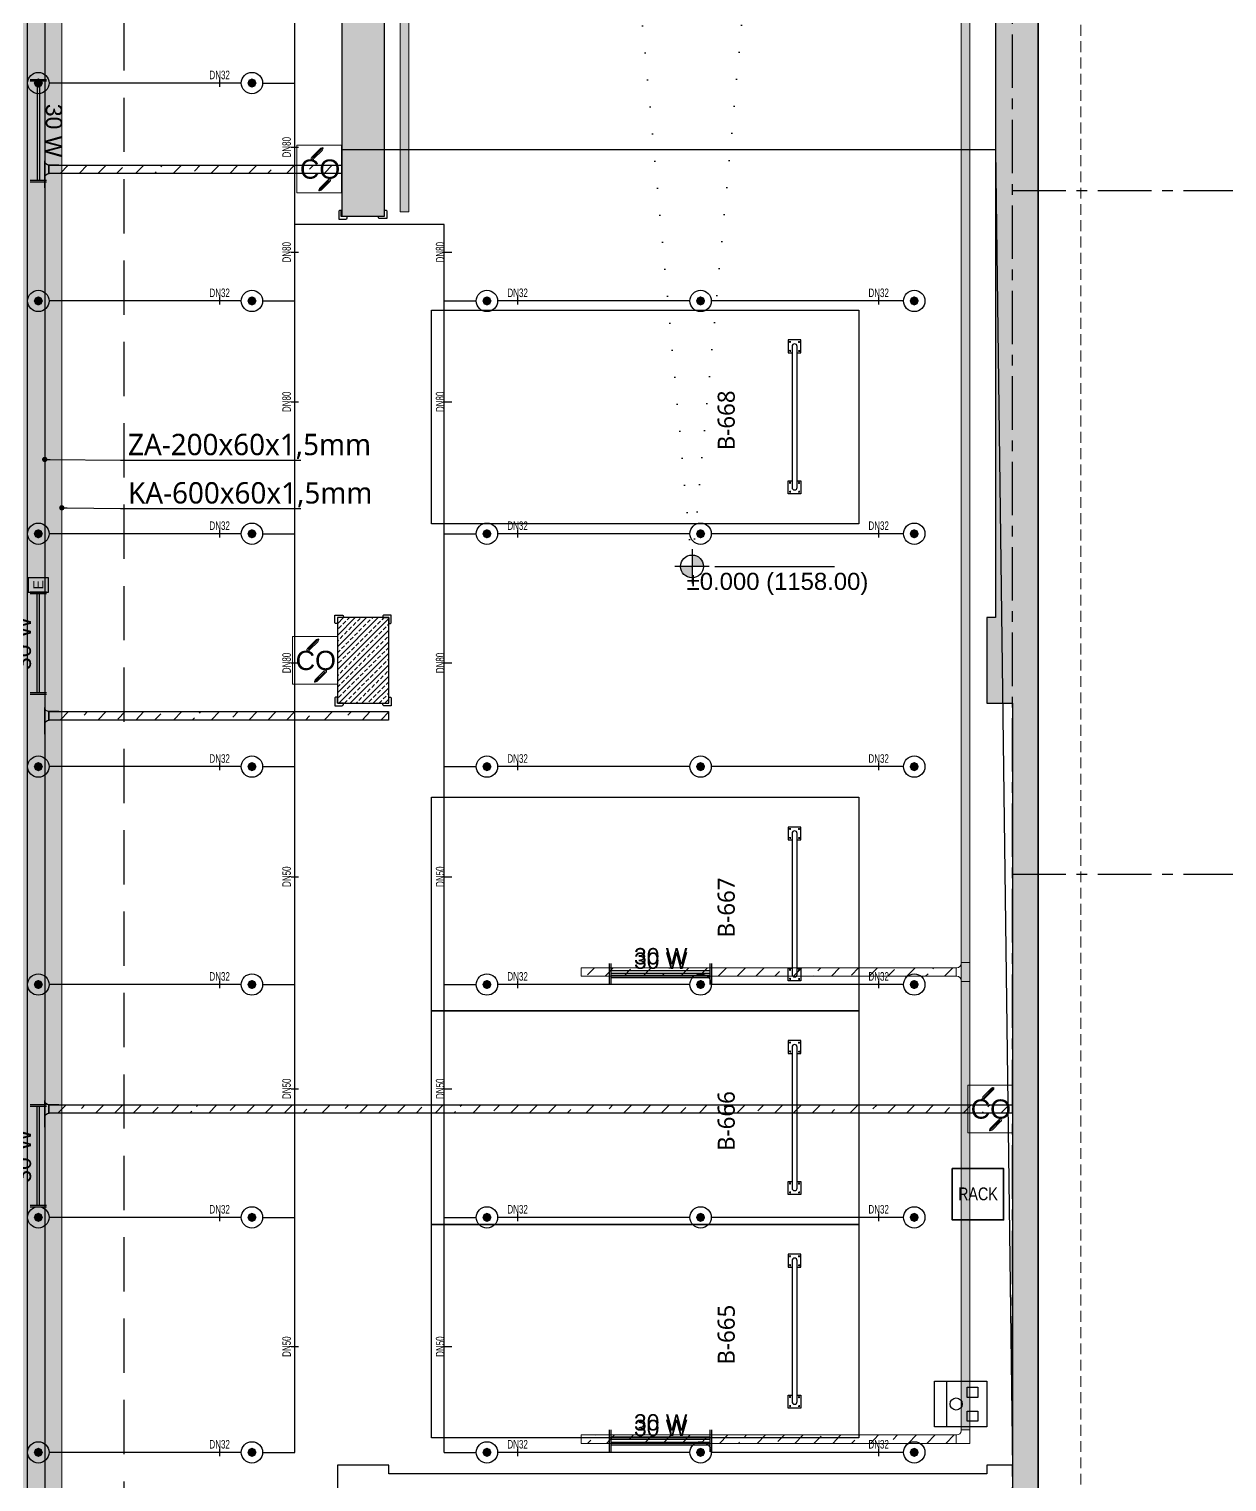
# Model space of a CAD drawing. Header units: millimetres. Extents: x -379292 to 1221486, y 92049 to 447512.
# Drawn here: x -114963 to -100945, y 169504 to 186507 of the extents above; entities that cross this region are included whole.
import ezdxf
from ezdxf import colors
from ezdxf.entities.mleader import LeaderData, LeaderLine
from ezdxf.enums import TextEntityAlignment as Align
from ezdxf.lldxf.tags import DXFTag
from ezdxf.math import Vec2, Vec3

# ---------------------------------------------------------------- set-up
doc = ezdxf.new("R2010")
doc.units = ezdxf.units.MM
for name, pattern in [('CENTER', [2, 1.25, -0.25, 0.25, -0.25]), ('DOT', [6.35, 0, -6.35]), ('HIDDEN', [9.525, 6.35, -3.175])]:
    doc.linetypes.add(name, pattern=pattern)
for name, color, linetype in [('-M-YNGN-BORUID', 7, 'Continuous'), ('-M-YNGN-BORUUZUN', 7, 'Continuous'), ('-M-YNGN-BORUYUK', 7, 'Continuous'), ('-M-YNGN-SPR-YUK', 7, 'Continuous'), ('-M-YNGN-ZON4-CAP-', 7, 'Continuous'), ('-M-YNGN-ZON4-SPR-', 7, 'Continuous'), ('05_AXIS', 211, 'CENTER'), ('05_HATCH CONCRETE', 141, 'Continuous'), ('05_HATCH SOLID-2', 253, 'Continuous'), ('05_PLAN LEVEL', 2, 'Continuous'), ('05_SLOPE', 91, 'Continuous'), ('05_SYMBOL', 2, 'Continuous'), ('08_ARAÇ SAYIM', 140, 'Continuous'), ('08_LAMP', 4, 'Continuous'), ('08_SOCKET', 4, 'Continuous'), ('202-A-Y-MahalAd', 141, 'Continuous'), ('AIRONN ZONLAMA', 4, 'Continuous'), ('E_CT_ZA', 6, 'Continuous'), ('EYazı', 7, 'Continuous')]:
    doc.layers.add(name, color=color, linetype=linetype)
doc.layers.add('-M-YNGN-SPR-CAPCIZGI', color=188, linetype='Continuous', plot=False)
for name, color, linetype, lineweight in [('-M-YNGN-ZON4', 3, 'SP', 30), ('06_FORMWORK HIDDEN', 252, 'HIDDEN2', 0), ('08_DEDECTOR', 3, 'Continuous', 9), ('E_CT_AYDINLATMA', 3, 'Continuous', 9), ('E_CT_KA', 4, 'Continuous', 9)]:
    doc.layers.add(name, color=color, linetype=linetype, lineweight=lineweight)
doc.styles.add('CIZGI', font='tahoma.ttf', dxfattribs={"width": 0.8, "oblique": 20})
doc.styles.add('ET8-TRF5-M-001...002-01$0$Standard', font='arial.ttf')
doc.styles.add('HCAD', font='HCAD.SHX', dxfattribs={"width": 0.8, "height": 0.2})
doc.styles.add('PIPESIZE', font='hcad.shx', dxfattribs={"width": 0.8})
doc.styles.add('SPR-NOT', font='romans.shx')
doc.styles.get("Standard").update_dxf_attribs({"font": 'segoeuil.ttf'})
doc.styles.add('YAZI-2', font='arial.ttf', dxfattribs={"height": 2})
doc.styles.add('YAZI-3', font='arial.ttf', dxfattribs={"height": 3})
tags = doc.linetypes.add('HIDDEN2', pattern=[0.1875, 0.125, -0.0625]).pattern_tags.tags
tags[6:7] = [DXFTag(74, 4), DXFTag(75, 0), DXFTag(340, '0'), DXFTag(46, 0.0), DXFTag(50, 0.0), DXFTag(44, 0.0), DXFTag(45, 0.0)]
tags[4:5] = [DXFTag(74, 4), DXFTag(75, 0), DXFTag(340, '0'), DXFTag(46, 0.0), DXFTag(50, 0.0), DXFTag(44, 0.0), DXFTag(45, 0.0)]
doc.linetypes.add('SP', pattern='A,2,-0.1,["SP",CIZGI,S=0.14,R=0.2,X=0,Y=-0.07],-0.255', length=2.355)
pattern_1 = [(225, (905000, -3e-07), (67.351921, -67.351921), []), (225, (904932.65, -3e-07), (67.351921, -67.351921), [47.625, -23.8125])]

# ---------------------------------------------------------------- blocks, each defined once
blk = doc.blocks.new('202_Aks')
at = {"layer": '05_AXIS', "ltscale": 500}
for p, q in [((137900, -182300), (137900, 5000)), ((137900, -93500), (142900, -93500)), ((137900, -101500), (142900, -101500))]:
    blk.add_line(p, q, dxfattribs=at)
blk = doc.blocks.new('202_Vida')
at = {"color": 0, "linetype": 'ByBlock', "ltscale": 0.2}
for points in [[(1, 0), (-1, 0)], [(0, 1), (0, -1)]]:
    blk.add_lwpolyline(points, dxfattribs=at)
at = {"color": 0, "linetype": 'ByBlock'}
for radius in [0.42, 0.23, 0.155]:
    blk.add_circle((0, 0), radius, dxfattribs=at)
blk = doc.blocks.new('202_Stoper')
at = {"color": 0, "linetype": 'ByBlock'}
for points in [[(-750, -30), (-750, -75), (-900, -75), (-900, 75), (-750, 75), (-750, 30)], [(750, -30), (750, -75), (900, -75), (900, 75), (750, 75), (750, 30)]]:
    blk.add_lwpolyline(points, dxfattribs=at)
blk.add_lwpolyline([(825, -30, 1), (825, 30), (-825, 30, 1), (-825, -30)], format="xyb", close=True, dxfattribs=at)
at = {"color": 0, "linetype": 'ByBlock', "yscale": 10, "zscale": 10, "rotation": 180}
for p, xscale in [((-877, 53), -10), ((-772, 53), 10), ((772, 53), -10), ((877, 53), 10)]:
    blk.add_blockref('202_Vida', p, dxfattribs=dict(at, xscale=xscale))
at = {"color": 0, "linetype": 'ByBlock', "yscale": 10, "zscale": 10}
for p, xscale in [((-877, -52), 10), ((-772, -52), -10), ((772, -52), 10), ((877, -52), -10)]:
    blk.add_blockref('202_Vida', p, dxfattribs=dict(at, xscale=xscale))
blk = doc.blocks.new('202_Mahalblok')
at = {"color": 0, "linetype": 'ByBlock', "flags": 128}
blk.add_lwpolyline([(0, 0), (0, 5000), (2500, 5000), (2500, 0)], close=True, dxfattribs=at)
at = {"color": 252}
blk.add_blockref('202_Stoper', (1250, 750), dxfattribs=at)
at = {"color": 0, "linetype": 'ByBlock', "ltscale": 25}
blk.add_attdef('MAHALNO', text='', height=200, dxfattribs=at).set_placement((1209, 1390), align=Align.BOTTOM_CENTER)
blk = doc.blocks.new('PLAN KOT IKILI')
at = {"layer": '05_PLAN LEVEL'}
h = blk.add_hatch(color=2, dxfattribs=at)
h.paths.add_polyline_path([(0, 2), (0, 0), (2, 0, 0.414214)])
h.paths.add_polyline_path([(0, 0), (-2, 0, 0.414214), (0, -2)])
at = {"layer": '05_PLAN LEVEL', "color": 2}
for p, q in [((0, 3), (0, -3)), ((3, 0), (-3, 0)), ((4, 0), (25, 0))]:
    blk.add_line(p, q, dxfattribs=at)
blk.add_circle((0, 0), 2, dxfattribs=at)
at = {"layer": '05_PLAN LEVEL', "style": 'YAZI-3'}
for tag, p in [('BITMISKOT', (15, 3)), ('KABAKOT', (15, -3))]:
    blk.add_attdef(tag, text='', height=3, dxfattribs=at).set_placement(p, align=Align.MIDDLE)
blk = doc.blocks.new('bariyer')
at = {"color": 8, "ltscale": 25}
blk.add_lwpolyline([(0, -70), (15, -70, 0.414214), (30, -55), (30, 30), (-55, 30, 0.414214), (-70, 15), (-70, 0), (0, 0)], format="xyb", close=True, dxfattribs=at)
blk = doc.blocks.new('OtoParkBodrumKatMimari')
at = {"layer": '05_HATCH CONCRETE'}
h = blk.add_hatch(dxfattribs=at)
h.set_pattern_fill('ANSI33', color=8, scale=15, angle=180, style=0)
h.set_pattern_definition(pattern_1)
h.paths.add_polyline_path([(96200, 177300), (96200, 177000), (96800, 177000), (96800, 177300), (104600, 177300), (104600, 177000), (105200, 177000), (105200, 177300), (113000, 177300), (113000, 177000), (113600, 177000), (113600, 177300), (121400, 177300), (121400, 177000), (122000, 177000), (122000, 177300), (127400, 177300), (127400, 177000), (128000, 177000), (128000, 177300), (135000, 177300), (135000, 177000), (135300, 177000), (135300, 172100), (135000, 172100), (135000, 171500), (135300, 171500), (135300, 164100), (135000, 164100), (135000, 163500), (135300, 163500), (135300, 156100), (135000, 156100), (135000, 155500), (135300, 155500), (135300, 148100), (135000, 148100), (135000, 147500), (135300, 147500), (135300, 144600), (135000, 144600), (135000, 144000), (135600, 144000), (135600, 144300), (142600, 144300), (142600, 144000), (142900, 144000), (142900, 140100), (142600, 140100), (142600, 139500), (142900, 139500), (142900, 132100), (142600, 132100), (142600, 131500), (142900, 131500), (142900, 127950), (142600, 127950), (142600, 127350), (142900, 127350), (142900, 124300), (142600, 124300), (142600, 123300), (142900, 123300), (142900, 113800), (142600, 113800), (142600, 112800), (142700, 112800), (142700, 100050), (135550, 100050), (135550, 108100), (135050, 108100), (135050, 83500), (135550, 83500), (135550, 99800), (142700, 99800), (142700, 78800), (142600, 78800), (142600, 77800), (142900, 77800), (142900, 68100), (142600, 68100), (142600, 67500), (143200, 67500), (143200, 144600), (135600, 144600), (135600, 177600), (71000, 177600), (71000, 177000), (71600, 177000), (71600, 177300), (79400, 177300), (79400, 177000), (80000, 177000), (80000, 177300), (87800, 177300), (87800, 177000), (88400, 177000), (88400, 177300)])
h = blk.add_hatch(dxfattribs=at)
h.set_pattern_fill('ANSI33', color=8, scale=15, angle=180, style=0)
h.set_pattern_definition(pattern_1)
h.paths.add_polyline_path([(135600, 78800), (135000, 78800), (135000, 77800), (135600, 77800)])
at = {"color": 5}
blk.add_lwpolyline([(142900, 123300), (142900, 113800), (142600, 113800), (142600, 112800), (142700, 112800), (142700, 100050), (135550, 100050), (135550, 108100), (135050, 108100), (135050, 83500), (135550, 83500), (135550, 99800), (142700, 99800), (142700, 78800), (142600, 78800), (142600, 77800), (142900, 77800), (142900, 68100), (142600, 68100), (142600, 67500), (143200, 67500), (143200, 144600)], dxfattribs=at)
blk.add_lwpolyline([(135600, 78800), (135000, 78800), (135000, 77800), (135600, 77800)], close=True, dxfattribs=at)
at = {"layer": '05_HATCH SOLID-2', "color": 251, "ltscale": 25}
blk.add_lwpolyline([(150500, -8770), (150500, 187430), (4700, 187430), (4700, 177600), (135600, 177600), (135600, 144600), (143200, 144600), (143200, 59700), (90240, -300), (70300, -300), (63119, 5881)], dxfattribs=at)
at = {"layer": '05_SLOPE', "linetype": 'DOT', "ltscale": 50}
blk.add_lwpolyline([(139990, 88580), (139150, 79400), (138260, 89140)], dxfattribs=at)
at = {"layer": '05_SYMBOL', "color": 252, "linetype": 'HIDDEN', "ltscale": 100}
blk.add_lwpolyline([(132500, 166800), (132500, 53048)], dxfattribs=at)
at = {"layer": '06_FORMWORK HIDDEN', "linetype": 'HIDDEN', "ltscale": 20}
blk.add_line((143700, 59511), (143700, 145100), dxfattribs=at)
at = {"layer": '05_AXIS'}
blk.add_blockref('202_Aks', (5000, 177300), dxfattribs=at)
at = {"layer": '05_PLAN LEVEL'}
ref = blk.add_blockref('PLAN KOT IKILI', (139150, 79400), dxfattribs=dict(at, xscale=66.66666666666666, yscale=66.66666666666666, zscale=66.66666666666666))
ref.add_attrib('KABAKOT', '%%P0.000 (1158.00)', dxfattribs={"height": 200, "style": 'YAZI-3'}).set_placement((140150, 79200), align=Align.MIDDLE)
at = {"layer": '05_SYMBOL', "color": 8, "rotation": 180}
for p in [(135045, 83495), (135000, 77800)]:
    blk.add_blockref('bariyer', p, dxfattribs=at)
at = {"layer": '05_SYMBOL', "color": 8, "xscale": -1, "rotation": 180}
for p in [(135550, 83500), (135600, 77800)]:
    blk.add_blockref('bariyer', p, dxfattribs=at)
at = {"layer": '05_SYMBOL', "color": 8, "xscale": -1}
blk.add_blockref('bariyer', (135000, 78800), dxfattribs=at)
at = {"layer": '05_SYMBOL', "color": 8}
blk.add_blockref('bariyer', (135600, 78800), dxfattribs=at)
at = {"layer": '202-A-Y-MahalAd', "color": 8, "ltscale": 25, "rotation": 90}
for p, values in [((141100, 79900), {'MAHALNO': 'B-668'}), ((141100, 74200), {'MAHALNO': 'B-667'}), ((141100, 71700), {'MAHALNO': 'B-666'}), ((141100, 69200), {'MAHALNO': 'B-665'})]:
    blk.add_blockref('202_Mahalblok', p, dxfattribs=at).add_auto_attribs(values)
blk = doc.blocks.new('SP-C-UP-12')
at = {"ltscale": 10}
blk.add_line((0, 0), (0, 0), dxfattribs=at)
at = {"color": 1, "linetype": 'Continuous'}
blk.add_circle((0, 0), 12.5, dxfattribs=at)
at = {"ltscale": 10}
for points in [[(-5.4, 0), (-3.8, 3.8), (-3.8, -3.8), (0, 5.4)], [(-3.8, -3.8), (0, 5.4), (0, -5.4), (3.8, 3.8)], [(0, -5.4), (3.8, 3.8), (3.8, -3.8), (5.4, 0)]]:
    blk.add_solid(points, dxfattribs=at)
at = {"layer": '-M-YNGN-SPR-YUK', "style": 'SPR-NOT', "width": 0.5, "flags": 9}
for tag, p in [('YUK', (0, 17.8)), ('CAP', (0, 14.4)), ('TIP', (0.2, 10.8))]:
    blk.add_attdef(tag, text='', height=2.5, dxfattribs=at).set_placement(p, align=Align.MIDDLE_CENTER)
blk = doc.blocks.new('SPRKL100')
at = {"layer": '-M-YNGN-SPR-CAPCIZGI'}
blk.add_line((0, 0.43), (0, -0.43), dxfattribs=at)
at = {"layer": '-M-YNGN-BORUID', "color": 0, "style": 'HCAD', "width": 0.8, "flags": 1}
blk.add_attdef('DIC', text='', height=0.4, dxfattribs=at).set_placement((0, -1.69), align=Align.CENTER)
at = {"layer": '-M-YNGN-BORUUZUN', "color": 0, "style": 'HCAD', "width": 0.7}
blk.add_attdef('BOY', text='', height=0.8, dxfattribs=at).set_placement((0, -1.08), align=Align.CENTER)
at = {"layer": '-M-YNGN-BORUYUK', "color": 6, "style": 'PIPESIZE', "width": 0.8}
blk.add_attdef('YUK', text='', height=0.5, dxfattribs=at).set_placement((0, 1.87), align=Align.CENTER)
at = {"color": 0, "style": 'PIPESIZE', "width": 0.7}
blk.add_attdef('CAP', text='', height=1, dxfattribs=at).set_placement((0, 0.45), align=Align.CENTER)
blk = doc.blocks.new('A$C69E781E7')
at = {"layer": '-M-YNGN-ZON4', "ltscale": 500}
for p, q in [((-480.9, -7485.1), (-480.9, -2137.6)), ((-543.4, -5882.6), (-768.4, -5882.6)), ((-518.4, -5882.6), (-480.9, -5882.6)), ((-305.9, -6048), (-480.9, -6048)), ((-305.9, -7485.1), (-305.9, -6048)), ((-543.4, -6137.6), (-768.4, -6137.6)), ((-518.4, -6137.6), (-480.9, -6137.6)), ((-305.9, -6137.6), (-268.4, -6137.6)), ((-18.4, -6137.6), (-243.4, -6137.6)), ((231.6, -6137.6), (6.6, -6137.6)), ((-543.4, -6410.1), (-768.4, -6410.1)), ((-518.4, -6410.1), (-480.9, -6410.1)), ((-305.9, -6410.1), (-268.4, -6410.1)), ((-18.4, -6410.1), (-243.4, -6410.1)), ((231.6, -6410.1), (6.6, -6410.1)), ((-543.4, -6682.6), (-768.4, -6682.6)), ((-518.4, -6682.6), (-480.9, -6682.6)), ((-305.9, -6682.6), (-268.4, -6682.6)), ((-18.4, -6682.6), (-243.4, -6682.6)), ((231.6, -6682.6), (6.6, -6682.6)), ((-543.4, -6937.6), (-768.4, -6937.6)), ((-518.4, -6937.6), (-480.9, -6937.6)), ((-305.9, -6937.6), (-268.4, -6937.6)), ((-18.4, -6937.6), (-243.4, -6937.6)), ((231.6, -6937.6), (6.6, -6937.6)), ((-543.4, -7210.1), (-768.4, -7210.1)), ((-518.4, -7210.1), (-480.9, -7210.1)), ((-305.9, -7210.1), (-268.4, -7210.1)), ((-18.4, -7210.1), (-243.4, -7210.1)), ((231.6, -7210.1), (6.6, -7210.1)), ((-543.4, -7485.1), (-768.4, -7485.1)), ((-518.4, -7485.1), (-480.9, -7485.1)), ((-305.9, -7485.1), (-268.4, -7485.1)), ((-18.4, -7485.1), (-243.4, -7485.1)), ((231.6, -7485.1), (6.6, -7485.1))]:
    blk.add_line(p, q, dxfattribs=at)
at = {"layer": '-M-YNGN-ZON4-CAP-'}
ref = blk.add_blockref('SPRKL100', (-568.7, -5882.6), dxfattribs=dict(at, xscale=10, yscale=10, zscale=10))
ref.add_attrib('CAP', 'DN32', dxfattribs={"layer": '0', "color": 0, "height": 10, "style": 'PIPESIZE', "width": 0.7}).set_placement((-568.7, -5878.1), align=Align.CENTER)
ref = blk.add_blockref('SPRKL100', (-480.9, -5957.7), dxfattribs=dict(at, xscale=10.00000000000001, yscale=10.00000000000001, zscale=10.00000000000001, rotation=90))
ref.add_attrib('CAP', 'DN80', dxfattribs={"layer": '0', "color": 0, "height": 10, "rotation": 90, "style": 'PIPESIZE', "width": 0.7}).set_placement((-485.4, -5957.7), align=Align.CENTER)
ref = blk.add_blockref('SPRKL100', (-480.9, -6080.6), dxfattribs=dict(at, xscale=10.00000000000001, yscale=10.00000000000001, zscale=10.00000000000001, rotation=90))
ref.add_attrib('CAP', 'DN80', dxfattribs={"layer": '0', "color": 0, "height": 10, "rotation": 90, "style": 'PIPESIZE', "width": 0.7}).set_placement((-485.4, -6080.6), align=Align.CENTER)
ref = blk.add_blockref('SPRKL100', (-301.2, -6080.6), dxfattribs=dict(at, xscale=10.00000000000001, yscale=10.00000000000001, zscale=10.00000000000001, rotation=90))
ref.add_attrib('CAP', 'DN80', dxfattribs={"layer": '0', "color": 0, "height": 10, "rotation": 90, "style": 'PIPESIZE', "width": 0.7}).set_placement((-305.7, -6080.6), align=Align.CENTER)
ref = blk.add_blockref('SPRKL100', (-568.7, -6137.6), dxfattribs=dict(at, xscale=10, yscale=10, zscale=10))
ref.add_attrib('CAP', 'DN32', dxfattribs={"layer": '0', "color": 0, "height": 10, "style": 'PIPESIZE', "width": 0.7}).set_placement((-568.7, -6133.1), align=Align.CENTER)
ref = blk.add_blockref('SPRKL100', (-220, -6137.6), dxfattribs=dict(at, xscale=10, yscale=10, zscale=10))
ref.add_attrib('CAP', 'DN32', dxfattribs={"layer": '0', "color": 0, "height": 10, "style": 'PIPESIZE', "width": 0.7}).set_placement((-220, -6133.1), align=Align.CENTER)
ref = blk.add_blockref('SPRKL100', (202.5, -6137.6), dxfattribs=dict(at, xscale=10, yscale=10, zscale=10))
ref.add_attrib('CAP', 'DN32', dxfattribs={"layer": '0', "color": 0, "height": 10, "style": 'PIPESIZE', "width": 0.7}).set_placement((202.5, -6133.1), align=Align.CENTER)
ref = blk.add_blockref('SPRKL100', (-480.9, -6255.7), dxfattribs=dict(at, xscale=10.00000000000001, yscale=10.00000000000001, zscale=10.00000000000001, rotation=90))
ref.add_attrib('CAP', 'DN80', dxfattribs={"layer": '0', "color": 0, "height": 10, "rotation": 90, "style": 'PIPESIZE', "width": 0.7}).set_placement((-485.4, -6255.7), align=Align.CENTER)
ref = blk.add_blockref('SPRKL100', (-301.2, -6255.7), dxfattribs=dict(at, xscale=10.00000000000001, yscale=10.00000000000001, zscale=10.00000000000001, rotation=90))
ref.add_attrib('CAP', 'DN80', dxfattribs={"layer": '0', "color": 0, "height": 10, "rotation": 90, "style": 'PIPESIZE', "width": 0.7}).set_placement((-305.7, -6255.7), align=Align.CENTER)
ref = blk.add_blockref('SPRKL100', (-568.7, -6410.1), dxfattribs=dict(at, xscale=10, yscale=10, zscale=10))
ref.add_attrib('CAP', 'DN32', dxfattribs={"layer": '0', "color": 0, "height": 10, "style": 'PIPESIZE', "width": 0.7}).set_placement((-568.7, -6405.6), align=Align.CENTER)
ref = blk.add_blockref('SPRKL100', (-220, -6410.1), dxfattribs=dict(at, xscale=10, yscale=10, zscale=10))
ref.add_attrib('CAP', 'DN32', dxfattribs={"layer": '0', "color": 0, "height": 10, "style": 'PIPESIZE', "width": 0.7}).set_placement((-220, -6405.6), align=Align.CENTER)
ref = blk.add_blockref('SPRKL100', (202.5, -6410.1), dxfattribs=dict(at, xscale=10, yscale=10, zscale=10))
ref.add_attrib('CAP', 'DN32', dxfattribs={"layer": '0', "color": 0, "height": 10, "style": 'PIPESIZE', "width": 0.7}).set_placement((202.5, -6405.6), align=Align.CENTER)
ref = blk.add_blockref('SPRKL100', (-480.9, -6561.3), dxfattribs=dict(at, xscale=10.00000000000001, yscale=10.00000000000001, zscale=10.00000000000001, rotation=90))
ref.add_attrib('CAP', 'DN80', dxfattribs={"layer": '0', "color": 0, "height": 10, "rotation": 90, "style": 'PIPESIZE', "width": 0.7}).set_placement((-485.4, -6561.3), align=Align.CENTER)
ref = blk.add_blockref('SPRKL100', (-301.2, -6561.3), dxfattribs=dict(at, xscale=10.00000000000001, yscale=10.00000000000001, zscale=10.00000000000001, rotation=90))
ref.add_attrib('CAP', 'DN80', dxfattribs={"layer": '0', "color": 0, "height": 10, "rotation": 90, "style": 'PIPESIZE', "width": 0.7}).set_placement((-305.7, -6561.3), align=Align.CENTER)
ref = blk.add_blockref('SPRKL100', (-568.7, -6682.6), dxfattribs=dict(at, xscale=10, yscale=10, zscale=10))
ref.add_attrib('CAP', 'DN32', dxfattribs={"layer": '0', "color": 0, "height": 10, "style": 'PIPESIZE', "width": 0.7}).set_placement((-568.7, -6678.1), align=Align.CENTER)
ref = blk.add_blockref('SPRKL100', (-220, -6682.6), dxfattribs=dict(at, xscale=10, yscale=10, zscale=10))
ref.add_attrib('CAP', 'DN32', dxfattribs={"layer": '0', "color": 0, "height": 10, "style": 'PIPESIZE', "width": 0.7}).set_placement((-220, -6678.1), align=Align.CENTER)
ref = blk.add_blockref('SPRKL100', (202.5, -6682.6), dxfattribs=dict(at, xscale=10, yscale=10, zscale=10))
ref.add_attrib('CAP', 'DN32', dxfattribs={"layer": '0', "color": 0, "height": 10, "style": 'PIPESIZE', "width": 0.7}).set_placement((202.5, -6678.1), align=Align.CENTER)
ref = blk.add_blockref('SPRKL100', (-480.9, -6811.4), dxfattribs=dict(at, xscale=10.00000000000001, yscale=10.00000000000001, zscale=10.00000000000001, rotation=90))
ref.add_attrib('CAP', 'DN50', dxfattribs={"layer": '0', "color": 0, "height": 10, "rotation": 90, "style": 'PIPESIZE', "width": 0.7}).set_placement((-485.4, -6811.4), align=Align.CENTER)
ref = blk.add_blockref('SPRKL100', (-301.2, -6811.4), dxfattribs=dict(at, xscale=10.00000000000001, yscale=10.00000000000001, zscale=10.00000000000001, rotation=90))
ref.add_attrib('CAP', 'DN50', dxfattribs={"layer": '0', "color": 0, "height": 10, "rotation": 90, "style": 'PIPESIZE', "width": 0.7}).set_placement((-305.7, -6811.4), align=Align.CENTER)
ref = blk.add_blockref('SPRKL100', (-568.7, -6937.6), dxfattribs=dict(at, xscale=10, yscale=10, zscale=10))
ref.add_attrib('CAP', 'DN32', dxfattribs={"layer": '0', "color": 0, "height": 10, "style": 'PIPESIZE', "width": 0.7}).set_placement((-568.7, -6933.1), align=Align.CENTER)
ref = blk.add_blockref('SPRKL100', (-220, -6937.6), dxfattribs=dict(at, xscale=10, yscale=10, zscale=10))
ref.add_attrib('CAP', 'DN32', dxfattribs={"layer": '0', "color": 0, "height": 10, "style": 'PIPESIZE', "width": 0.7}).set_placement((-220, -6933.1), align=Align.CENTER)
ref = blk.add_blockref('SPRKL100', (202.5, -6937.6), dxfattribs=dict(at, xscale=10, yscale=10, zscale=10))
ref.add_attrib('CAP', 'DN32', dxfattribs={"layer": '0', "color": 0, "height": 10, "style": 'PIPESIZE', "width": 0.7}).set_placement((202.5, -6933.1), align=Align.CENTER)
ref = blk.add_blockref('SPRKL100', (-480.9, -7059.6), dxfattribs=dict(at, xscale=10.00000000000001, yscale=10.00000000000001, zscale=10.00000000000001, rotation=90))
ref.add_attrib('CAP', 'DN50', dxfattribs={"layer": '0', "color": 0, "height": 10, "rotation": 90, "style": 'PIPESIZE', "width": 0.7}).set_placement((-485.4, -7059.6), align=Align.CENTER)
ref = blk.add_blockref('SPRKL100', (-301.2, -7059.6), dxfattribs=dict(at, xscale=10.00000000000001, yscale=10.00000000000001, zscale=10.00000000000001, rotation=90))
ref.add_attrib('CAP', 'DN50', dxfattribs={"layer": '0', "color": 0, "height": 10, "rotation": 90, "style": 'PIPESIZE', "width": 0.7}).set_placement((-305.7, -7059.6), align=Align.CENTER)
ref = blk.add_blockref('SPRKL100', (-568.7, -7210.1), dxfattribs=dict(at, xscale=10, yscale=10, zscale=10))
ref.add_attrib('CAP', 'DN32', dxfattribs={"layer": '0', "color": 0, "height": 10, "style": 'PIPESIZE', "width": 0.7}).set_placement((-568.7, -7205.6), align=Align.CENTER)
ref = blk.add_blockref('SPRKL100', (-220, -7210.1), dxfattribs=dict(at, xscale=10, yscale=10, zscale=10))
ref.add_attrib('CAP', 'DN32', dxfattribs={"layer": '0', "color": 0, "height": 10, "style": 'PIPESIZE', "width": 0.7}).set_placement((-220, -7205.6), align=Align.CENTER)
ref = blk.add_blockref('SPRKL100', (202.5, -7210.1), dxfattribs=dict(at, xscale=10, yscale=10, zscale=10))
ref.add_attrib('CAP', 'DN32', dxfattribs={"layer": '0', "color": 0, "height": 10, "style": 'PIPESIZE', "width": 0.7}).set_placement((202.5, -7205.6), align=Align.CENTER)
ref = blk.add_blockref('SPRKL100', (-480.9, -7361.4), dxfattribs=dict(at, xscale=10.00000000000001, yscale=10.00000000000001, zscale=10.00000000000001, rotation=90))
ref.add_attrib('CAP', 'DN50', dxfattribs={"layer": '0', "color": 0, "height": 10, "rotation": 90, "style": 'PIPESIZE', "width": 0.7}).set_placement((-485.4, -7361.4), align=Align.CENTER)
ref = blk.add_blockref('SPRKL100', (-301.2, -7361.4), dxfattribs=dict(at, xscale=10.00000000000001, yscale=10.00000000000001, zscale=10.00000000000001, rotation=90))
ref.add_attrib('CAP', 'DN50', dxfattribs={"layer": '0', "color": 0, "height": 10, "rotation": 90, "style": 'PIPESIZE', "width": 0.7}).set_placement((-305.7, -7361.4), align=Align.CENTER)
ref = blk.add_blockref('SPRKL100', (-568.7, -7485.1), dxfattribs=dict(at, xscale=10, yscale=10, zscale=10))
ref.add_attrib('CAP', 'DN32', dxfattribs={"layer": '0', "color": 0, "height": 10, "style": 'PIPESIZE', "width": 0.7}).set_placement((-568.7, -7480.6), align=Align.CENTER)
ref = blk.add_blockref('SPRKL100', (-220, -7485.1), dxfattribs=dict(at, xscale=10, yscale=10, zscale=10))
ref.add_attrib('CAP', 'DN32', dxfattribs={"layer": '0', "color": 0, "height": 10, "style": 'PIPESIZE', "width": 0.7}).set_placement((-220, -7480.6), align=Align.CENTER)
ref = blk.add_blockref('SPRKL100', (202.5, -7485.1), dxfattribs=dict(at, xscale=10, yscale=10, zscale=10))
ref.add_attrib('CAP', 'DN32', dxfattribs={"layer": '0', "color": 0, "height": 10, "style": 'PIPESIZE', "width": 0.7}).set_placement((202.5, -7480.6), align=Align.CENTER)
at = {"layer": '-M-YNGN-ZON4-SPR-'}
for p in [(-780.9, -5882.6), (-530.9, -5882.6), (-780.9, -6137.6), (-530.9, -6137.6), (-255.9, -6137.6), (-5.9, -6137.6), (244.1, -6137.6), (-780.9, -6410.1), (-530.9, -6410.1), (-255.9, -6410.1), (-5.9, -6410.1), (244.1, -6410.1), (-780.9, -6682.6), (-530.9, -6682.6), (-255.9, -6682.6), (-5.9, -6682.6), (244.1, -6682.6), (-780.9, -6937.6), (-530.9, -6937.6), (-255.9, -6937.6), (-5.9, -6937.6), (244.1, -6937.6), (-780.9, -7210.1), (-530.9, -7210.1), (-255.9, -7210.1), (-5.9, -7210.1), (244.1, -7210.1), (-780.9, -7485.1), (-530.9, -7485.1), (-255.9, -7485.1), (-5.9, -7485.1), (244.1, -7485.1)]:
    blk.add_blockref('SP-C-UP-12', p, dxfattribs=at)
blk = doc.blocks.new('*U670')
h = blk.add_hatch()
h.set_pattern_fill('ANSI33', color=0, scale=50, angle=1, style=0)
h.paths.add_polyline_path([(-2973, 100), (452, 100), (452, 0), (-2973, 0)])
at = {"color": 0}
blk.add_lwpolyline([(-2973, 100), (452, 100), (452, 0), (-2973, 0)], close=True, dxfattribs=at)
at = {"ltscale": 25, "flags": 1}
for tag, p in [('YUKSEKLIK', (-229, -149)), ('KALINLIK', (-229, -213))]:
    blk.add_attdef(tag, p, '', height=50, dxfattribs=at)
blk = doc.blocks.new('*U180')
at = {"color": 0}
for p, q in [((-164, 164), (-50, 164)), ((-50, 164), (-50, 167)), ((-50, 167), (150, 167)), ((0, 0), (0, 114)), ((100, 114), (0, 114)), ((100, 0), (100, 114)), ((150, 167), (150, 164)), ((264, 164), (150, 164))]:
    blk.add_line(p, q, dxfattribs=at)
for centre, start, end in [((-50, 114), 0, 90), ((150, 114), 90, 180)]:
    blk.add_arc(centre, 50, start, end, dxfattribs=at)
blk = doc.blocks.new('*U671')
h = blk.add_hatch()
h.set_pattern_fill('ANSI33', color=0, scale=50, angle=1, style=0)
h.paths.add_polyline_path([(-3523, 100), (452, 100), (452, 0), (-3523, 0)])
at = {"color": 0}
blk.add_lwpolyline([(-3523, 100), (452, 100), (452, 0), (-3523, 0)], close=True, dxfattribs=at)
at = {"ltscale": 25, "flags": 1}
for tag, p in [('YUKSEKLIK', (-229, -149)), ('KALINLIK', (-229, -213))]:
    blk.add_attdef(tag, p, '', height=50, dxfattribs=at)
blk = doc.blocks.new('*U181')
at = {"color": 0}
for p, q in [((-164, 164), (-50, 164)), ((-50, 164), (-50, 167)), ((-50, 167), (150, 167)), ((0, 0), (0, 114)), ((100, 114), (0, 114)), ((100, 0), (100, 114)), ((150, 167), (150, 164)), ((264, 164), (150, 164))]:
    blk.add_line(p, q, dxfattribs=at)
for centre, start, end in [((-50, 114), 0, 90), ((150, 114), 90, 180)]:
    blk.add_arc(centre, 50, start, end, dxfattribs=at)
blk = doc.blocks.new('*U673')
h = blk.add_hatch()
h.set_pattern_fill('ANSI33', color=0, scale=50, angle=1, style=0)
h.paths.add_polyline_path([(-115494, 200), (1093, 200), (1093, 0), (-115494, 0)])
at = {"color": 0}
blk.add_lwpolyline([(-115494, 200), (1093, 200), (1093, 0), (-115494, 0)], close=True, dxfattribs=at)
at = {"ltscale": 25, "flags": 1}
for tag, p in [('YUKSEKLIK', (-229, -149)), ('KALINLIK', (-229, -213))]:
    blk.add_attdef(tag, p, '', height=50, dxfattribs=at)
blk = doc.blocks.new('*U198')
at = {"color": 0}
for p, q in [((264, 264), (-164, 264)), ((-60, 264), (-60, 164)), ((0, 264), (264, 264)), ((160, 264), (160, 164)), ((-164, 164), (-50, 164)), ((0, 0), (0, 114)), ((0, 104), (100, 104)), ((100, 0), (100, 114)), ((264, 164), (150, 164))]:
    blk.add_line(p, q, dxfattribs=at)
for centre, start, end in [((-50, 114), 0, 90), ((150, 114), 90, 180)]:
    blk.add_arc(centre, 50, start, end, dxfattribs=at)
blk = doc.blocks.new('*U706')
h = blk.add_hatch()
h.set_pattern_fill('ANSI33', color=0, scale=50, angle=1, style=0)
h.paths.add_polyline_path([(-4779, 100), (-392, 100), (-392, 0), (-4779, 0)])
at = {"color": 0}
blk.add_lwpolyline([(-4779, 100), (-392, 100), (-392, 0), (-4779, 0)], close=True, dxfattribs=at)
at = {"ltscale": 25, "flags": 1}
for tag, p in [('YUKSEKLIK', (-229, -149)), ('KALINLIK', (-229, -213))]:
    blk.add_attdef(tag, p, '', height=50, dxfattribs=at)
blk = doc.blocks.new('*U707')
h = blk.add_hatch()
h.set_pattern_fill('ANSI33', color=0, scale=50, angle=1, style=0)
h.paths.add_polyline_path([(-4779, 100), (-392, 100), (-392, 0), (-4779, 0)])
at = {"color": 0}
blk.add_lwpolyline([(-4779, 100), (-392, 100), (-392, 0), (-4779, 0)], close=True, dxfattribs=at)
at = {"ltscale": 25, "flags": 1}
for tag, p in [('YUKSEKLIK', (-229, -149)), ('KALINLIK', (-229, -213))]:
    blk.add_attdef(tag, p, '', height=50, dxfattribs=at)
blk = doc.blocks.new('*U708')
h = blk.add_hatch()
h.set_pattern_fill('ANSI33', color=0, scale=50, angle=1, style=0)
h.paths.add_polyline_path([(-44937, 100), (-192, 100), (-192, 0), (-44937, 0)])
at = {"color": 0}
blk.add_lwpolyline([(-44937, 100), (-192, 100), (-192, 0), (-44937, 0)], close=True, dxfattribs=at)
at = {"ltscale": 25, "flags": 1}
for tag, p in [('YUKSEKLIK', (-229, -149)), ('KALINLIK', (-229, -213))]:
    blk.add_attdef(tag, p, '', height=50, dxfattribs=at)
blk = doc.blocks.new('*U199')
at = {"color": 0}
for p, q in [((0, 264), (-264, 264)), ((-160, 264), (-160, 164)), ((0, 0), (0, 264)), ((-264, 164), (-150, 164)), ((-100, 0), (-100, 114)), ((0, 104), (-100, 104))]:
    blk.add_line(p, q, dxfattribs=at)
blk.add_arc((-150, 114), 50, 0, 90, dxfattribs=at)
blk = doc.blocks.new('*U720')
h = blk.add_hatch()
h.set_pattern_fill('ANSI33', color=0, scale=50, angle=1, style=0)
h.paths.add_polyline_path([(-71173, 600), (45489, 600), (45489, 0), (-71173, 0)])
at = {"color": 0}
blk.add_lwpolyline([(-71173, 600), (45489, 600), (45489, 0), (-71173, 0)], close=True, dxfattribs=at)
at = {"ltscale": 25, "flags": 1}
for tag, p in [('YUKSEKLIK', (-229, -149)), ('KALINLIK', (-229, -213))]:
    blk.add_attdef(tag, p, '', height=50, dxfattribs=at)
blk = doc.blocks.new('*U892')
h = blk.add_hatch()
h.set_pattern_fill('ANSI33', color=0, scale=50, angle=1, style=0)
h.paths.add_polyline_path([(-10823, 100), (452, 100), (452, 0), (-10823, 0)])
at = {"color": 0}
blk.add_lwpolyline([(-10823, 100), (452, 100), (452, 0), (-10823, 0)], close=True, dxfattribs=at)
at = {"ltscale": 25, "flags": 1}
for tag, p in [('YUKSEKLIK', (-229, -149)), ('KALINLIK', (-229, -213))]:
    blk.add_attdef(tag, p, '', height=50, dxfattribs=at)
blk = doc.blocks.new('*U390')
at = {"color": 0}
for p, q in [((-164, 164), (-50, 164)), ((-50, 164), (-50, 167)), ((-50, 167), (150, 167)), ((0, 0), (0, 114)), ((100, 114), (0, 114)), ((100, 0), (100, 114)), ((150, 167), (150, 164)), ((264, 164), (150, 164))]:
    blk.add_line(p, q, dxfattribs=at)
for centre, start, end in [((-50, 114), 0, 90), ((150, 114), 90, 180)]:
    blk.add_arc(centre, 50, start, end, dxfattribs=at)
blk = doc.blocks.new('*U998')
h = blk.add_hatch()
h.set_pattern_fill('ANSI33', color=0, scale=50, angle=1, style=0)
h.paths.add_polyline_path([(-44937, 100), (-14447, 100), (-14447, 0), (-44937, 0)])
at = {"color": 0}
blk.add_lwpolyline([(-44937, 100), (-14447, 100), (-14447, 0), (-44937, 0)], close=True, dxfattribs=at)
at = {"ltscale": 25, "flags": 1}
for tag, p in [('YUKSEKLIK', (-229, -149)), ('KALINLIK', (-229, -213))]:
    blk.add_attdef(tag, p, '', height=50, dxfattribs=at)
blk = doc.blocks.new('_DOT')
at = {"color": 0, "linetype": 'ByBlock'}
blk.add_line((-0.5, 0), (-1, 0), dxfattribs=at)
at = {"color": 0, "linetype": 'ByBlock', "const_width": 0.5}
blk.add_lwpolyline([(-0.25, 0, 1), (0.25, 0, 1)], format="xyb", close=True, dxfattribs=at)
blk = doc.blocks.new('40 W SIVA ÜSTÜ ETANJ LED 50')
at = {"layer": '08_LAMP'}
for p, q in [((-625, -100), (-625, 100)), ((-605, -100), (-605, 100)), ((-605, 15), (605, 15)), ((605, -100), (605, 100)), ((625, -100), (625, 100)), ((-605, -15), (605, -15))]:
    blk.add_line(p, q, dxfattribs=at)
at = {"layer": '08_LAMP', "color": 2, "style": 'YAZI-2'}
blk.add_text('30 W', height=200, dxfattribs=at).set_placement((0, 90), align=Align.CENTER)
blk = doc.blocks.new('40 W SIVA ÜSTÜ ETANJ LED 50--')
at = {"layer": '08_LAMP'}
for p, q in [((-625, -100), (-625, 100)), ((-605, -100), (-605, 100)), ((-605, 15), (605, 15)), ((605, -100), (605, 100)), ((625, -100), (625, 100)), ((-605, -15), (605, -15))]:
    blk.add_line(p, q, dxfattribs=at)
at = {"layer": '08_LAMP', "color": 2, "style": 'YAZI-2'}
blk.add_text('30 W', height=200, dxfattribs=at).set_placement((0, 90), align=Align.CENTER)
blk = doc.blocks.new('40 W SIVA ÜSTÜ ETANJ LED E 50')
at = {"layer": '08_LAMP'}
for p, q in [((-625, -100), (-625, 100)), ((-605, -100), (-605, 100)), ((-605, 15), (605, 15)), ((605, -100), (605, 100)), ((625, -100), (625, 100)), ((-605, -15), (605, -15))]:
    blk.add_line(p, q, dxfattribs=at)
blk.add_lwpolyline([(625, -125), (800, -125), (800, 125), (625, 125)], close=True, dxfattribs=at)
at = {"layer": '08_LAMP', "color": 2, "style": 'YAZI-2'}
blk.add_text('30 W', height=200, dxfattribs=at).set_placement((0, 90), align=Align.CENTER)
blk.add_text('E', height=125, dxfattribs=at).set_placement((713, 0), align=Align.MIDDLE)
blk = doc.blocks.new('PRIZKOM 50')
at = {"layer": '08_SOCKET', "color": 3}
for p, q in [((-191, 0), (-191, 439)), ((-191, 439), (191, 439)), ((191, 439), (191, 0)), ((-191, 335), (191, 335)), ((-145, 76), (-145, 165)), ((-145, 165), (-61, 165)), ((-61, 165), (-61, 76)), ((54, 165), (139, 165)), ((54, 76), (54, 165)), ((139, 165), (139, 76)), ((191, 0), (-191, 0)), ((-61, 76), (-145, 76)), ((139, 76), (54, 76))]:
    blk.add_line(p, q, dxfattribs=at)
blk.add_circle((-1, 256), 50.5, dxfattribs=at)
blk = doc.blocks.new('RACK')
at = {"layer": '08_ARAÇ SAYIM', "color": 60, "lineweight": 35}
blk.add_lwpolyline([(-30, 60), (30, 60), (30, 0), (-30, 0)], close=True, dxfattribs=at)
at = {"layer": '08_ARAÇ SAYIM', "color": 4, "style": 'ET8-TRF5-M-001...002-01$0$Standard', "width": 0.8}
blk.add_text('RACK', height=15, dxfattribs=at).set_placement((0.1, 22.9), align=Align.CENTER)
blk = doc.blocks.new('CO 250')
at = {"layer": '08_DEDECTOR'}
for p, q in [((17, 243), (-84, 142)), ((45, 251), (-74, 132)), ((37, 223), (-64, 122)), ((45, 250), (45, 243)), ((114, -136), (-5, -255)), ((104, -126), (3, -227)), ((124, -146), (23, -247)), ((-5, -247), (-5, -255)), ((-5, -255), (3, -255))]:
    blk.add_line(p, q, dxfattribs=at)
at = {"layer": '08_DEDECTOR', "ltscale": 25}
blk.add_lwpolyline([(-262, 278), (-262, -278), (262, -278), (262, 278)], close=True, dxfattribs=at)
at = {"layer": '08_DEDECTOR'}
for centre, radius, start, end in [((37, 223), 27.7, 72.9688, 135), ((17, 243), 27.7, 315, 0), ((-55, 112), 41.6, 135, 180), ((-55, 112), 27.7, 135, 180), ((-55, 112), 13.9, 135, 180), ((95, -116), 13.9, 315, 350.4112), ((95, -116), 27.7, 315, 355.2224), ((95, -116), 41.6, 315, 356.817), ((23, -247), 27.7, 135, 180), ((3, -227), 27.7, 270, 315)]:
    blk.add_arc(centre, radius, start, end, dxfattribs=at)
at = {"layer": '08_DEDECTOR', "color": 3, "style": 'YAZI-3'}
blk.add_text('CO', height=225, dxfattribs=at).set_placement((-226, -113))

msp = doc.modelspace()

# ---------------------------------------------------------------- block references
at = {"color": 8}
msp.add_blockref('OtoParkBodrumKatMimari', (-246354.8, 100818.8), dxfattribs=at)

# ---------------------------------------------------------------- next in the draw order: linework, layer by layer
at = {"layer": 'AIRONN ZONLAMA', "color": 1, "ltscale": 25}
msp.add_lwpolyline([(-111304.6, 202285.7), (-111304.6, 185099.1), (-103654.6, 185099.1), (-103454.6, 169699.1), (-103754.6, 169699.1), (-103754.6, 169599.1), (-110754.6, 169599.1), (-110754.6, 169699.1), (-111354.6, 169699.1), (-111354.6, 165149.1), (-111304.6, 165149.1), (-111304.6, 161899.1), (-111504.6, 161899.1), (-111504.6, 161299.1), (-103754.6, 161349.1), (-103754.6, 161299.1), (-103554.8, 161299.1), (-106484.4, 157980), (-106709.3, 158178.5), (-107106.4, 157728.7), (-106881.4, 157530.2), (-110686.5, 153219.3)], dxfattribs=at)

# ---------------------------------------------------------------- next in the draw order: block references
at = {"layer": '-M-YNGN-ZON4', "ltscale": 25, "xscale": 10, "yscale": 10, "zscale": 10}
msp.add_blockref('A$C69E781E7', (-107045.9, 244701.5), dxfattribs=at)
at = {"layer": '08_ARAÇ SAYIM', "ltscale": 25, "xscale": 10, "yscale": 10, "zscale": 10}
msp.add_blockref('RACK', (-103859.8, 172571.6), dxfattribs=at)
at = {"layer": '08_DEDECTOR'}
for p in [(-111567.3, 184868.8), (-111617.3, 179118.8), (-103717.3, 173868.8)]:
    msp.add_blockref('CO 250', p, dxfattribs=at)
at = {"layer": '08_LAMP'}
for name, p, xscale, yscale, zscale, rotation in [('40 W SIVA ÜSTÜ ETANJ LED 50--', (-114853.8, 185318.8), 0.9600000000000006, 0.9600000000000006, 0.9600000000000006, 270), ('40 W SIVA ÜSTÜ ETANJ LED E 50', (-114854.5, 179318.8), 0.9600000000000062, 0.9600000000000062, 0.9600000000000062, 90), ('40 W SIVA ÜSTÜ ETANJ LED 50--', (-114853.8, 173318.8), 0.9600000000000066, 0.9600000000000066, 0.9600000000000066, 90)]:
    msp.add_blockref(name, p, dxfattribs=dict(at, xscale=xscale, yscale=yscale, zscale=zscale, rotation=rotation))
at = {"layer": '08_LAMP', "xscale": 0.96, "yscale": 0.96, "zscale": 0.96}
for p in [(-107571.8, 175474.5), (-107571.8, 175422.5), (-107571.8, 170018.8), (-107571.8, 169953.8)]:
    msp.add_blockref('40 W SIVA ÜSTÜ ETANJ LED 50', p, dxfattribs=at)
at = {"layer": '08_SOCKET', "xscale": 1.4, "yscale": 1.4, "zscale": 1.4, "rotation": 90}
msp.add_blockref('PRIZKOM 50', (-103754.8, 170417.6), dxfattribs=at)
at = {"layer": 'E_CT_AYDINLATMA', "rotation": 270}
for name, p in [('*U998', (-110620.6, 169921.9)), ('*U708', (-104054.8, 169921.9))]:
    msp.add_blockref(name, p, dxfattribs=at)
at = {"layer": 'E_CT_AYDINLATMA', "color": 2, "rotation": 270}
msp.add_blockref('*U198', (-104218.8, 175522.5), dxfattribs=at)
at = {"layer": 'E_CT_AYDINLATMA'}
for name, p in [('*U706', (-103723, 175422.5)), ('*U707', (-103723, 169953.8))]:
    msp.add_blockref(name, p, dxfattribs=at)
at = {"layer": 'E_CT_AYDINLATMA', "color": 2, "xscale": -1, "rotation": 180}
msp.add_blockref('*U199', (-103954.8, 170217.8), dxfattribs=at)
at = {"layer": 'E_CT_KA', "color": 6, "rotation": 270}
msp.add_blockref('*U720', (-115179.8, 198889.2), dxfattribs=at)
at = {"layer": 'E_CT_ZA', "color": 30, "rotation": 90}
msp.add_blockref('*U673', (-114779.8, 268969.8), dxfattribs=at)
at = {"layer": 'E_CT_ZA', "color": 2, "xscale": -1, "rotation": 89.99999999999997}
for name, p in [('*U180', (-114615.8, 184914.9)), ('*U181', (-114615.8, 178518.8)), ('*U390', (-114615.8, 173918.8))]:
    msp.add_blockref(name, p, dxfattribs=at)
at = {"layer": 'E_CT_ZA', "color": 112, "rotation": 180}
for name, p in [('*U670', (-114278.1, 184914.9)), ('*U671', (-114278.1, 178518.8)), ('*U892', (-114278.1, 173918.8))]:
    msp.add_blockref(name, p, dxfattribs=at)

# ---------------------------------------------------------------- next in the draw order: leaders
at = {"layer": 'EYazı', "color": 7}
ml = msp.add_multileader_mtext('Standard', dxfattribs=at)
ml.set_content('ZA-200x60x1,5mm', color=7)
ml.set_leader_properties(color=1)
ml.set_arrow_properties(name='DOT')
ml.build(insert=Vec2(0, 0))
ml.multileader.update_dxf_attribs({"text_left_attachment_type": 6, "text_right_attachment_type": 6, "dogleg_length": 50, "arrow_head_size": 62.5})
ctx = ml.context
ctx.base_point, ctx.char_height, ctx.arrow_head_size, ctx.landing_gap_size, ctx.plane_origin = Vec3(-113829.4, 181463.7), 250, 62.5, 25, Vec3(-111636.2, 181420)
ctx.left_attachment, ctx.right_attachment = 6, 6
notes = []
notes.append((ctx, [(0, (1, 1, 0), (-113891.9, 181463.7), (1, 0), 62.5, [(0, [(-114779.8, 181470.4)], 0, [])])]))
ctx.mtext.insert, ctx.mtext.width, ctx.mtext.defined_height, ctx.mtext.line_spacing_style, ctx.mtext.flow_direction = Vec3(-113804.4, 181770.4), 2000, 439.9, 2, 5
ml = msp.add_multileader_mtext('Standard', dxfattribs=at)
ml.set_content('KA-600x60x1,5mm', color=7)
ml.set_leader_properties(color=1)
ml.set_arrow_properties(name='DOT')
ml.build(insert=Vec2(0, 0))
ml.multileader.update_dxf_attribs({"text_left_attachment_type": 6, "text_right_attachment_type": 6, "dogleg_length": 50, "arrow_head_size": 62.5})
ctx = ml.context
ctx.base_point, ctx.char_height, ctx.arrow_head_size, ctx.landing_gap_size, ctx.plane_origin = Vec3(-113829.4, 180897.7), 250, 62.5, 25, Vec3(-111636.2, 180854)
ctx.left_attachment, ctx.right_attachment = 6, 6
notes.append((ctx, [(0, (1, 1, 0), (-113891.9, 180897.7), (1, 0), 62.5, [(0, [(-114579.8, 180904.4)], 0, [])])]))
ctx.mtext.insert, ctx.mtext.width, ctx.mtext.defined_height, ctx.mtext.line_spacing_style, ctx.mtext.flow_direction = Vec3(-113804.4, 181204.4), 2000, 439.9, 2, 5
for ctx, leaders in notes:
    for number, flags, end, landing, length, lines in leaders:
        leader = LeaderData()
        leader.index, (leader.has_last_leader_line, leader.has_dogleg_vector, leader.attachment_direction) = number, flags
        leader.last_leader_point, leader.dogleg_vector, leader.dogleg_length = Vec3(end), Vec3(landing), length
        for number, points, colour, breaks in lines:
            line = LeaderLine()
            line.index, line.vertices, line.color, line.breaks = number, Vec3.list(points), colors.encode_raw_color(colour), breaks
            leader.lines.append(line)
        ctx.leaders.append(leader)

doc.saveas('drawing.dxf')
